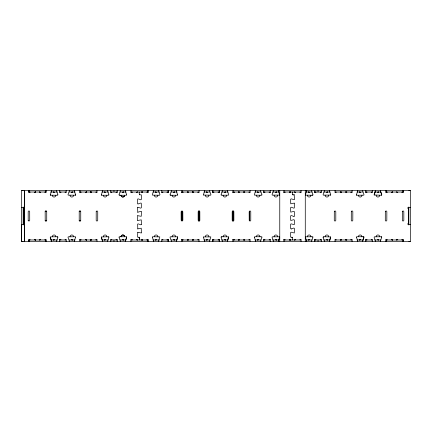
<?xml version="1.0" encoding="UTF-8"?>
<svg xmlns="http://www.w3.org/2000/svg" width="432" height="432" viewBox="0 0 432 432"><rect width="100%" height="100%" fill="white"/><g stroke="black" fill="none" stroke-linecap="round" stroke-linejoin="round"><path stroke-width="0.65" d="M21.616 241.51L21.616 190.49L410.4 190.49L410.378 241.51L21.6 241.51L21.627 224.505L24.095 224.505L24.095 223.484L23.555 223.484L23.555 208.516L24.095 208.516L24.095 207.495L21.6 207.495M24.678 190.49L24.678 241.504L24.662 190.49M113.962 190.679L113.962 192.019M137.803 228.922L137.651 224.046L138.181 223.857L140.821 224.818L141.383 224.429M141.383 211.739L141.269 216.308L137.668 215.692M147.971 192.532L147.976 190.49L147.998 192.532L146.956 192.532L146.956 192.019M291.254 228.965L293.868 228.015L294.435 228.463L294.3 232.994L291.168 232.178L290.601 232.6L290.612 236.925L291.017 237.314L292.448 237.303L292.518 239.976M294.046 216.475L294.44 216.005L294.408 211.68L293.868 211.351L290.736 212.166L290.596 207.689L291.136 207.176L293.814 208.143L294.322 207.976L294.3 203.17M318.038 241.321L318.038 239.976M56.452 190.636L57.877 194.837M102.692 241.364L101.299 237.119M119.059 237.119L120.479 241.364M126.646 194.881L125.231 190.636M153.738 241.364L152.318 237.119M177.433 236.806L170.262 236.833L170.035 237.26L171.499 241.364M203.407 195.064L210.74 195.167L210.94 194.74L209.504 190.636M221.087 194.929L221.54 195.248L228.501 195.167L228.728 194.74L227.264 190.636M261.932 194.881L260.518 190.636M279.715 237.26L278.278 241.364L279.742 237.26L279.466 236.806L272.295 236.833L272.063 237.26L273.526 241.364M312.984 237.119L312.514 236.752L305.559 236.833L305.327 237.26L306.79 241.364M323.114 237.26L323.579 236.752L330.653 236.936M381.737 194.881L380.349 190.636M381.78 194.789L380.322 190.636M294.44 199.373L294.214 194.762M254.302 237.211L254.794 236.752L261.468 236.747L261.943 237.071M137.797 207.247L140.794 208.148L141.388 207.706L141.269 203.191L140.762 203.024L138.062 203.99M141.35 232.848L141.248 228.172L137.776 228.906M137.884 203.947L137.543 203.477L137.635 199.071L138.148 198.855L140.854 199.822L141.388 199.4L141.367 195.043L140.94 194.681L140.119 194.924M141.377 224.429L141.269 219.856L137.668 220.477M75.627 194.881L74.212 190.636M108.886 194.881L107.471 190.636M153.738 190.636L152.275 194.74L152.485 195.14L159.532 195.242L159.953 194.74L158.49 190.636M177.601 195.021L176.251 190.636M221.098 237.119L222.512 241.364M254.324 237.119L255.766 241.364M312.957 194.881L311.542 190.636M57.893 194.881L57.375 195.253L50.512 195.194M75.654 194.881L75.276 195.232M108.913 194.881L108.394 195.253L101.671 195.242M119.032 237.119L119.551 236.747L126.274 236.758M177.692 194.881L177.174 195.253L170.451 195.242M203.353 237.071L204.752 241.364M279.677 194.929L278.278 190.636M356.362 237.119L356.881 236.747L363.604 236.758M356.405 237.071L357.809 241.364M381.37 236.758L374.339 236.833L374.107 237.26L375.57 241.364M51.7 190.636L50.269 194.837M69.46 190.636L67.997 194.74L68.213 195.14L75.4 195.194M56.452 241.364L57.866 237.119M74.212 241.364L75.627 237.119M102.719 190.636L101.299 194.881M120.479 190.636L119.048 194.837M107.471 241.364L108.886 237.119M125.231 241.364L126.668 237.26L126.247 236.758M125.258 241.364L126.695 237.26M170.078 194.881L171.499 190.636M158.49 241.364L159.802 236.898L152.782 236.747L152.307 237.071M177.687 237.26L176.251 241.364L177.714 237.26L177.412 236.806M203.353 194.929L204.752 190.636M222.512 190.636L221.098 194.881M209.504 241.364L210.821 236.898L203.407 236.936M255.766 190.636L254.302 194.74L254.518 195.14L261.468 195.253L261.943 194.929M273.526 190.636L272.063 194.74L272.279 195.14L279.628 195.064M260.518 241.364L261.932 237.119M306.79 190.636L305.365 194.837M324.551 190.636L323.087 194.74L323.303 195.14L330.653 195.064M311.542 241.364L312.898 236.979M330.674 237.514L329.33 241.364L330.626 236.936M357.809 190.636L356.389 194.881M362.561 241.364L363.911 236.979M362.588 241.364L363.933 237.514M380.322 241.364L381.737 237.119M137.732 215.627L137.651 220.45M57.499 236.758L50.425 236.86L50.236 237.26L51.673 241.364L50.263 237.26M75.638 237.071L75.184 236.752L68.229 236.833L67.997 237.26L69.46 241.364M126.657 194.929L126.155 195.253L119.432 195.242M221.087 237.071L221.589 236.747M312.471 195.253L312.968 194.929M356.762 195.242L363.793 195.167L363.998 194.74L362.561 190.636M381.386 195.232L381.748 194.929M137.857 207.22L137.543 207.689L137.803 212.252M294.257 199.703L291.168 198.85L290.601 199.298L290.736 203.828L294.214 203.094M101.336 236.979L108.513 236.758M137.803 232.243L137.554 236.898L137.943 237.308L139.396 237.303L139.471 239.976L139.444 237.416L138.812 237.076M293.987 216.486L291.195 215.519L290.612 215.903L290.736 220.498L293.868 219.683L294.44 220.158L294.278 224.683L291.195 223.852L290.639 224.154L290.601 228.539L291.227 228.976M141.275 232.972L137.776 232.259M323.347 236.833L323.087 237.26L324.551 241.364M330.464 195.194L330.739 194.74L329.303 190.636M293.204 194.913L294.187 194.746M291.832 237.087L292.518 237.562M381.37 195.242L374.161 194.978M21.616 190.636L23.15 190.636M408.85 190.636L410.378 190.636M28.463 192.019L46.073 192.019M50.501 192.019L57.494 192.019M59.405 192.019L66.296 192.019M69.012 192.019L75.033 192.019M79.731 192.019L97 192.019M101.925 192.019L108.47 192.019M110.365 192.019L117.509 192.019M119.88 192.019L126.052 192.019M130.685 192.019L148.019 192.019M152.944 192.019L159.489 192.019M161.762 192.019L168.269 192.019M171.05 192.019L177.066 192.019M181.64 192.019L199.033 192.019M203.963 192.019L209.93 192.019M212.782 192.019L219.186 192.019M221.54 192.019L228.085 192.019M232.659 192.019L250.052 192.019M254.983 192.019L260.95 192.019M263.736 192.019L270.205 192.019M272.56 192.019L279.104 192.019M283.613 192.019L301.072 192.019M306.002 192.019L312.12 192.019M314.491 192.019L321.64 192.019M323.579 192.019L330.124 192.019M335 192.019L352.091 192.019M357.021 192.019L362.988 192.019M365.71 192.019L372.595 192.019M374.501 192.019L380.878 192.019M385.927 192.019L403.537 192.019M34.312 192.532L35.359 192.532L35.359 191.641M60.793 192.532L60.793 192.019L60.82 192.532L59.773 192.532L59.756 190.49M79.952 190.49L79.974 192.532L81.022 192.532L80.995 192.019M91.649 192.532L90.601 192.532L90.628 191.511M111.834 192.532L110.792 192.532L110.776 190.49M116.17 192.532L116.17 192.019L116.143 192.532L117.191 192.532L117.148 190.49M142.663 191.511L142.646 192.532L141.599 192.532L141.626 191.511M161.806 192.532L162.853 192.532L162.853 192.019M167.189 192.532L167.189 192.019L167.162 192.532L168.21 192.532L168.21 190.49M192.64 191.641L192.64 192.532L193.687 192.532L193.676 191.511M197.996 192.532L199.044 192.532L199.044 190.49M212.825 192.532L212.825 190.49L212.809 192.532L213.872 192.532L213.872 192.019M218.182 192.532L219.229 192.532L219.229 191.641M244.696 191.511L244.696 192.532L243.659 192.532L243.686 191.511M263.866 190.744L263.839 192.532L264.886 192.532L264.886 192.019M270.238 192.532L269.195 192.532L269.195 192.019M289.375 192.532L290.417 192.532L290.417 191.511M314.89 190.744L314.863 192.532L315.911 192.532L315.911 192.019M340.421 192.532L341.469 192.532M346.739 192.019L346.739 192.532L345.692 192.532L345.719 191.511M351.076 192.532L351.076 192.019L351.049 192.532L352.096 192.532L352.069 190.49M391.441 192.532L392.488 192.532M402.095 192.532L402.095 192.019L402.068 192.532L403.115 192.532L403.115 190.49M305.516 195.14L312.493 195.253M410.4 207.495L407.905 207.495L407.905 208.516L408.445 208.516L408.445 223.484L407.905 223.484L407.932 224.505L410.4 224.505M45.166 211.75L45.193 211.75A0.767 0.767 0 0 1 45.959 210.983A0.767 0.767 0 0 1 46.726 211.75L46.726 220.25A0.767 0.767 0 0 1 45.959 221.017A0.767 0.767 0 0 1 45.193 220.25L45.166 211.75A0.767 0.767 0 0 1 45.932 210.983A0.767 0.767 0 0 1 46.699 211.75L46.726 211.75M79.18 211.75L79.207 211.75A0.767 0.767 0 0 1 79.974 210.983A0.767 0.767 0 0 1 80.741 211.75L80.741 220.25A0.767 0.767 0 0 1 79.974 221.017A0.767 0.767 0 0 1 79.207 220.25L79.207 211.75A0.767 0.767 0 0 1 79.947 210.983A0.767 0.767 0 0 1 80.714 211.75L80.741 211.75M181.219 211.75L181.246 211.75A0.767 0.767 0 0 1 181.985 210.983A0.767 0.767 0 0 1 182.747 211.75L182.774 220.25A0.767 0.767 0 0 1 182.012 221.017A0.767 0.767 0 0 1 181.246 220.25L181.219 211.75L181.246 220.25M199.778 220.25L199.751 220.25A0.767 0.767 0 0 1 198.99 221.017A0.767 0.767 0 0 1 198.25 220.25L198.25 211.75A0.767 0.767 0 0 1 199.017 210.983A0.767 0.767 0 0 1 199.751 211.75L199.778 220.25A0.767 0.767 0 0 1 199.017 221.017A0.767 0.767 0 0 1 198.223 220.25L198.223 211.75A0.767 0.767 0 0 1 198.99 210.983A0.767 0.767 0 0 1 199.778 211.75M233.793 220.25L233.766 220.25A0.767 0.767 0 0 1 233.005 221.017A0.767 0.767 0 0 1 232.265 220.25L232.265 211.75A0.767 0.767 0 0 1 233.032 210.983A0.767 0.767 0 0 1 233.766 211.75L233.793 220.25A0.767 0.767 0 0 1 233.032 221.017A0.767 0.767 0 0 1 232.238 220.25L232.238 211.75A0.767 0.767 0 0 1 233.005 210.983A0.767 0.767 0 0 1 233.793 211.75M249.242 211.75L249.269 220.25L249.242 211.75A0.767 0.767 0 0 1 250.004 210.983A0.767 0.767 0 0 1 250.771 211.75L250.771 220.25A0.767 0.767 0 0 1 250.004 221.017A0.767 0.767 0 0 1 249.242 220.25M28.166 220.25L28.193 220.25A0.767 0.767 0 0 0 28.955 221.017A0.767 0.767 0 0 0 29.722 220.25L29.695 211.75A0.767 0.767 0 0 0 28.955 210.983A0.767 0.767 0 0 0 28.193 211.75L28.193 220.25M45.193 220.25L45.166 220.25A0.767 0.767 0 0 0 45.932 221.017A0.767 0.767 0 0 0 46.699 220.25L46.726 220.25M79.18 220.25L79.207 220.25A0.767 0.767 0 0 0 79.947 221.017A0.767 0.767 0 0 0 80.714 220.25L80.741 220.25M182.774 220.25L182.747 211.75M221.562 236.747L228.539 236.86M34.312 239.468L35.359 239.468L35.359 240.359M59.773 239.468L60.82 239.468L60.82 239.976L60.793 239.468M85.331 239.468L86.378 239.468L86.378 240.359M111.834 239.468L110.792 239.468L110.792 241.51M116.17 239.468L116.17 239.976L116.143 239.468L117.191 239.468L117.164 241.51M142.663 240.489L142.663 239.468L141.599 239.468L141.626 240.489M162.853 239.468L161.806 239.468L161.833 241.51M167.189 239.468L167.189 239.976L167.162 239.468L168.21 239.468L168.183 241.51M192.667 239.468L192.667 240.359L192.64 239.468L193.687 239.468L193.676 240.489M197.996 239.468L199.044 239.468L198.99 241.51M212.825 239.468L212.825 241.51L212.809 239.468L213.872 239.468L213.845 239.976M244.696 240.489L244.706 239.468L243.659 239.468L243.648 240.359M263.866 241.256L263.828 239.468L264.886 239.468L264.886 239.976M270.238 239.468L269.195 239.468L269.222 239.976M295.693 239.468L294.646 239.468L294.673 240.489M314.847 241.51L314.863 239.468L315.911 239.468L315.911 239.976M341.469 239.468L340.421 239.468L340.357 240.489M345.692 239.468L346.739 239.468L346.739 239.976M351.076 239.468L351.076 239.976L351.049 239.468L352.096 239.468L352.048 241.51M391.441 239.468L392.488 239.468M396.711 239.468L397.759 239.468L397.732 239.976M402.095 239.468L402.095 239.976L402.068 239.468L403.115 239.468L403.115 241.51M28.463 239.976L46.073 239.976M50.501 239.976L57.494 239.976M59.405 239.976L66.296 239.976M69.012 239.976L75.033 239.976M79.731 239.976L97 239.976M101.925 239.976L108.47 239.976M110.365 239.976L117.509 239.976M119.88 239.976L126.052 239.976M130.685 239.976L148.019 239.976M152.944 239.976L159.489 239.976M161.762 239.976L168.269 239.976M171.05 239.976L177.066 239.976M181.64 239.976L199.033 239.976M203.963 239.976L209.93 239.976M212.782 239.976L219.186 239.976M221.54 239.976L228.085 239.976M232.659 239.976L250.052 239.976M254.983 239.976L260.95 239.976M263.736 239.976L270.205 239.976M272.56 239.976L279.104 239.976M283.613 239.976L301.072 239.976M306.002 239.976L312.12 239.976M314.491 239.976L321.64 239.976M323.579 239.976L330.124 239.976M335 239.976L352.091 239.976M357.021 239.976L362.988 239.976M365.71 239.976L372.595 239.976M374.501 239.976L380.878 239.976M385.927 239.976L403.537 239.976M21.616 241.364L23.15 241.364M408.85 241.364L410.378 241.364M381.245 236.747L381.748 237.071M170.478 195.242L170.051 194.881M363.582 236.758L363.938 236.979M57.472 236.758L57.893 237.119M137.776 212.236L140.794 211.351L141.35 211.653M279.342 236.768L279.628 236.936M50.63 195.232L50.247 194.837M356.648 195.194L356.362 194.881M119.318 195.194L119.032 194.881M101.272 194.881L101.558 195.194M108.632 236.806L108.913 237.119M374.188 194.978L375.543 190.636L374.139 194.837M228.647 237.022L227.291 241.364L228.685 237.119M101.282 237.26L102.719 241.364M292.523 194.497L293.134 194.935L292.529 194.546L292.518 192.019M139.471 194.47C140.465 195.961 138.364 193.109 139.466 192.019M318.038 190.679L318.038 192.019M147.971 239.468L147.976 241.51L148.019 239.468L146.956 239.468L146.977 239.976M113.962 241.321L113.962 239.976M408.85 206.977L408.85 225.023M403.067 190.49L403.067 192.019M403.067 239.976L403.067 241.51M397.732 192.019L397.759 192.532L396.711 192.532L396.738 191.511M396.738 239.468L396.716 240.359M392.461 192.532L392.467 191.641L392.45 192.019M392.461 239.468L392.467 240.359L392.45 239.976M391.468 192.019L391.468 192.532M391.468 239.468L391.468 239.976M387.104 192.019L387.131 192.532L386.084 192.532L386.111 190.49M387.131 239.976L387.104 239.468L386.084 239.468L386.111 241.51M386.062 190.49L386.019 192.532M386.019 239.468L386.062 241.51M378.621 191.511L378.621 192.532L377.6 192.532L377.6 192.019M378.621 240.489L378.621 239.468L377.6 239.468L377.6 239.976M372.26 190.49L372.244 192.532L371.239 192.532L371.266 192.019M372.244 241.51L372.281 239.468L371.239 239.468L371.266 239.976M366.903 192.019L366.903 192.532L365.882 192.532L365.882 190.49M366.93 239.976L366.93 239.468L365.882 239.468L365.866 241.51M365.909 191.641L365.909 192.532M365.909 239.468L365.909 240.359M360.509 192.019L360.509 192.532L359.489 192.532L359.489 191.511M360.509 239.976L360.509 239.468L359.489 239.468L359.489 240.489M346.734 191.511L346.734 192.532M346.712 239.468L346.734 240.489M345.719 239.468L345.686 240.359M341.469 191.641L341.442 192.532M341.442 239.468L341.431 240.359M340.448 192.019L340.448 192.532M340.448 239.468L340.448 239.976M340.357 191.511L340.357 192.532M336.085 192.019L336.085 192.532L335.065 192.532L335.065 190.49M336.112 239.976L336.085 239.468L335.065 239.468L335.043 241.51M327.602 191.511L327.602 192.532L326.581 192.532L326.581 192.019M327.602 240.489L327.602 239.468L326.581 239.468L326.581 239.976M321.268 190.49L321.241 192.532L320.22 192.532L320.247 192.019M321.224 241.51L321.268 239.468L320.22 239.468L320.247 239.976M314.89 191.641L314.89 192.532M314.89 239.468L314.89 240.359M309.49 192.019L309.49 192.532L308.47 192.532L308.47 191.511M309.49 239.976L309.49 239.468L308.47 239.468L308.47 240.489M305.273 190.49L305.278 241.51M301.023 190.49L301.072 192.532L300.002 192.532L300.029 192.019M301.028 241.51L301.045 239.468L300.002 239.468L300.029 239.976M295.666 192.019L295.693 192.532L294.646 192.532L294.673 191.511M295.666 239.468L295.693 239.976M290.417 240.489L290.417 239.468L289.375 239.468L289.337 240.489M290.39 192.019L290.39 192.532M290.39 239.468L290.39 239.976M289.337 191.511L289.337 192.532M285.039 192.019L285.066 192.532L284.018 192.532L284.018 190.49M285.039 239.976L285.039 239.468L284.018 239.468L284.024 241.51M283.981 192.019L283.981 192.532M283.981 239.468L283.981 239.976M279.763 190.49L279.763 241.51M276.583 191.511L276.583 192.532L275.562 192.532L275.562 192.019M276.583 240.489L276.583 239.468L275.562 239.468L275.562 239.976M270.205 190.49L270.216 192.532M270.205 239.468L270.216 241.51M263.866 191.641L263.866 192.532M263.866 239.468L263.866 240.359M258.471 192.019L258.471 192.532L257.45 192.532L257.45 191.511M258.471 239.976L258.471 239.468L257.45 239.468L257.45 240.489M250.058 190.49L250.052 192.532L249.016 192.532L249.037 192.019M250.009 241.51L250.058 239.468L249.016 239.468L249.016 239.976M244.679 192.019L244.679 192.532M244.679 239.468L244.679 239.976M239.431 191.641L239.431 192.532L238.388 192.532L238.388 192.019M239.409 240.359L239.431 239.468L238.388 239.468L238.388 239.976M238.318 191.511L238.318 192.532M238.318 239.468L238.318 240.489M234.079 192.019L234.079 192.532L233.032 192.532L233.059 190.49M234.079 239.976L234.079 239.468L233.032 239.468L233.005 241.51M234.052 192.019L234.052 192.532M234.052 239.468L234.052 239.976M233.766 211.75L233.766 220.25M232.961 192.019L232.961 192.532M232.961 239.468L232.961 239.976M225.563 191.511L225.563 192.532L224.543 192.532L224.543 192.019M225.563 240.489L225.563 239.468L224.543 239.468L224.543 239.976M219.229 240.359L219.229 239.468L218.182 239.468L218.182 239.976M219.186 190.49L219.202 192.532M219.186 239.468L219.202 241.51M218.209 192.019L218.209 192.532M207.452 192.019L207.452 192.532L206.431 192.532L206.431 191.511M207.452 239.976L207.452 239.468L206.431 239.468L206.431 240.489M199.751 211.75L199.751 220.25M197.996 192.019L198.023 192.532M198.023 239.468L197.996 239.976M192.667 191.511L192.667 192.532M188.417 191.641L188.417 192.532L187.369 192.532L187.369 192.019M188.39 240.359L188.417 239.468L187.369 239.468L187.369 239.976M187.299 191.511L187.299 192.532M187.299 239.468L187.299 240.489M183.06 192.019L183.06 192.532L182.012 192.532L182.012 190.49M183.06 239.976L183.033 239.468L182.012 239.468L181.991 241.51M182.039 191.641L182.039 192.532M182.039 239.468L182.039 240.359M181.942 192.019L181.942 192.532M181.942 239.468L181.942 239.976M174.544 191.511L174.544 192.532L173.529 192.532L173.529 192.019M174.544 240.489L174.544 239.468L173.529 239.468L173.529 239.976M168.167 190.49L168.172 192.532M168.172 239.468L168.167 241.51M162.826 239.468L162.826 239.976M161.795 190.49L161.833 192.532M156.433 192.019L156.433 192.532L155.417 192.532L155.417 191.511M156.433 239.976L156.433 239.468L155.417 239.468L155.417 240.489M142.619 192.019L142.619 192.532M142.619 239.468L142.619 239.976M137.371 191.511L137.344 192.532L136.323 192.532L136.35 192.019M137.371 240.489L137.371 239.468L136.323 239.468L136.323 239.976M132.014 192.019L132.014 192.532L130.966 192.532L131.004 190.49M132.014 239.976L132.014 239.468L130.966 239.468L130.966 241.51M131.987 192.019L131.987 192.532M131.987 239.468L131.987 239.976M123.53 191.511L123.53 192.532L122.51 192.532L122.51 192.019M123.53 240.489L123.53 239.468L122.51 239.468L122.51 239.976M111.834 192.019L111.812 192.532M111.812 239.468L111.812 239.976M105.419 192.019L105.419 192.532L104.398 192.532L104.398 191.511M105.419 239.976L105.419 239.468L104.398 239.468L104.398 240.489M97.006 241.256L96.979 239.468L95.958 239.468L95.985 239.976M96.957 190.49L96.979 192.532L95.958 192.532L95.985 192.019M91.643 191.511L91.622 192.532M91.643 240.489L91.643 239.468L90.601 239.468L90.628 240.359M90.59 191.641L90.59 192.019M90.59 239.976L90.59 240.359M86.378 191.641L86.378 192.532L85.331 192.532L85.358 192.019M86.341 191.641L86.351 192.532M86.351 239.468L86.357 240.359M85.358 239.468L85.331 239.976M80.995 239.976L80.995 239.468L79.974 239.468L80.001 240.359M80.001 191.641L80.001 192.532M80.001 241.256L79.909 239.468M72.511 191.511L72.511 192.532L71.491 192.532L71.491 192.019M72.511 240.489L72.511 239.468L71.491 239.468L71.491 239.976M66.134 190.49L66.15 192.532L65.129 192.532L65.129 192.019M66.15 241.51L66.134 239.468L65.129 239.468L65.156 239.976M59.756 239.468L59.8 241.51M54.4 192.019L54.4 192.532L53.379 192.532L53.379 191.511M54.4 239.976L54.4 239.468L53.379 239.468L53.379 240.489M45.938 192.019L45.938 190.49L45.986 192.532L44.939 192.532L44.939 192.019M45.938 239.976L45.938 241.51L45.981 239.468L44.939 239.468L44.966 239.976M40.63 192.019L40.63 192.532L39.582 192.532L39.609 191.511M40.63 239.976L40.603 239.468L39.582 239.468L39.609 240.359M35.321 191.641L35.332 192.532M35.332 239.468L35.338 240.359M34.312 192.019L34.339 192.532M34.339 239.468L34.339 239.976M30.002 192.019L29.975 192.532L28.955 192.532L28.982 190.49L28.933 192.019M29.975 239.976L30.002 239.468L28.955 239.468L28.955 241.51L28.933 239.976M24.068 207.495L24.068 208.516M24.068 223.484L24.068 224.505M23.15 206.977L23.15 225.023M52.277 236.747A1.787 1.787 0 0 1 54.059 234.965A1.787 1.787 0 0 1 55.847 236.747M55.847 195.253A1.787 1.787 0 0 1 54.059 197.035A1.787 1.787 0 0 1 52.277 195.253M73.607 195.253A1.787 1.787 0 0 1 71.82 197.035A1.787 1.787 0 0 1 70.038 195.253M70.038 236.747A1.787 1.787 0 0 1 71.82 234.965A1.787 1.787 0 0 1 73.607 236.747M103.297 236.747A1.787 1.787 0 0 1 105.079 234.965A1.787 1.787 0 0 1 106.866 236.747M106.866 195.253A1.787 1.787 0 0 1 105.079 197.035A1.787 1.787 0 0 1 103.297 195.253M124.627 195.253A1.787 1.787 0 0 1 122.839 197.035A1.787 1.787 0 0 1 121.057 195.253M121.057 236.747A1.787 1.787 0 0 1 122.839 234.965A1.787 1.787 0 0 1 124.637 236.747M124.627 236.747A1.787 1.787 0 0 0 122.839 234.965A1.787 1.787 0 0 0 121.068 236.747M124.637 195.253A1.787 1.787 0 0 1 122.855 197.035A1.787 1.787 0 0 1 121.068 195.253M307.379 236.747A1.787 1.787 0 0 1 309.166 234.965A1.787 1.787 0 0 1 310.954 236.747M310.937 195.253A1.787 1.787 0 0 1 309.155 197.035A1.787 1.787 0 0 1 307.368 195.253M328.698 195.253A1.787 1.787 0 0 1 326.916 197.035A1.787 1.787 0 0 1 325.129 195.253M325.139 236.747A1.787 1.787 0 0 1 326.927 234.965A1.787 1.787 0 0 1 328.714 236.747M358.398 236.747A1.787 1.787 0 0 1 360.185 234.965A1.787 1.787 0 0 1 361.967 236.747M361.957 195.253A1.787 1.787 0 0 1 360.169 197.035A1.787 1.787 0 0 1 358.387 195.253M379.717 195.253A1.787 1.787 0 0 1 377.93 197.035A1.787 1.787 0 0 1 376.148 195.253M376.159 236.747A1.787 1.787 0 0 1 377.946 234.965A1.787 1.787 0 0 1 379.733 236.747M154.31 236.747A1.787 1.787 0 0 1 156.098 234.965A1.787 1.787 0 0 1 157.885 236.747M157.885 195.253A1.787 1.787 0 0 1 156.098 197.035A1.787 1.787 0 0 1 154.31 195.253M175.646 195.253A1.787 1.787 0 0 1 173.858 197.035A1.787 1.787 0 0 1 172.071 195.253M172.071 236.747A1.787 1.787 0 0 1 173.858 234.965A1.787 1.787 0 0 1 175.646 236.747M205.33 236.747A1.787 1.787 0 0 1 207.117 234.965A1.787 1.787 0 0 1 208.904 236.747M208.904 195.253A1.787 1.787 0 0 1 207.117 197.035A1.787 1.787 0 0 1 205.33 195.253M226.665 195.253A1.787 1.787 0 0 1 224.878 197.035A1.787 1.787 0 0 1 223.09 195.253M223.09 236.747A1.787 1.787 0 0 1 224.878 234.965A1.787 1.787 0 0 1 226.665 236.747M256.354 236.747A1.787 1.787 0 0 1 258.142 234.965A1.787 1.787 0 0 1 259.924 236.747M259.913 195.253A1.787 1.787 0 0 1 258.125 197.035A1.787 1.787 0 0 1 256.343 195.253M277.673 195.253A1.787 1.787 0 0 1 275.886 197.035A1.787 1.787 0 0 1 274.104 195.253M274.104 236.747A1.787 1.787 0 0 1 275.886 234.965A1.787 1.787 0 0 1 277.673 236.747M96.212 211.75L96.185 220.25A0.767 0.767 0 0 0 96.952 221.017A0.767 0.767 0 0 0 97.718 220.25L97.745 211.75A0.767 0.767 0 0 0 96.952 210.983A0.767 0.767 0 0 0 96.185 211.75M334.298 211.75L334.271 220.25A0.767 0.767 0 0 0 335.038 221.017A0.767 0.767 0 0 0 335.804 220.25L335.804 211.75A0.767 0.767 0 0 0 335.065 210.983A0.767 0.767 0 0 0 334.298 211.75M351.302 211.75L351.275 220.25A0.767 0.767 0 0 0 352.042 221.017A0.767 0.767 0 0 0 352.809 220.25L352.836 211.75A0.767 0.767 0 0 0 352.069 210.983A0.767 0.767 0 0 0 351.302 211.75M385.317 211.75L385.29 220.25A0.767 0.767 0 0 0 386.057 221.017A0.767 0.767 0 0 0 386.824 220.25L386.851 211.75A0.767 0.767 0 0 0 386.084 210.983A0.767 0.767 0 0 0 385.317 211.75M402.322 211.75L402.322 220.25A0.767 0.767 0 0 0 403.061 221.017A0.767 0.767 0 0 0 403.828 220.25L403.828 211.75A0.767 0.767 0 0 0 403.088 210.983A0.767 0.767 0 0 0 402.322 211.75"/></g></svg>
